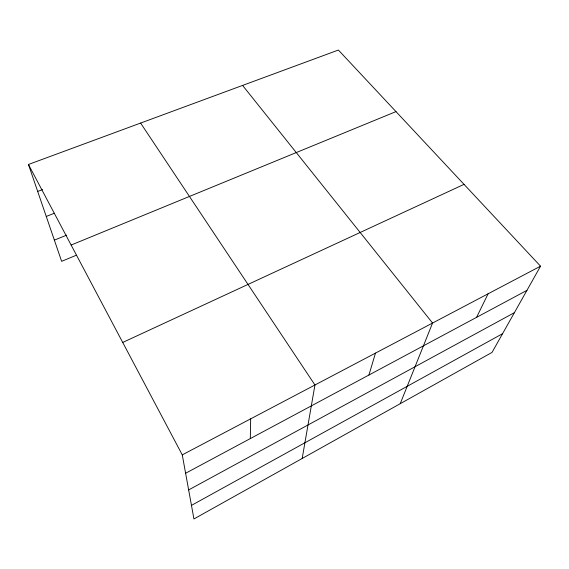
<?xml version="1.0" encoding="UTF-8"?>
<svg xmlns="http://www.w3.org/2000/svg" width="569" height="569" viewBox="0 0 569 569"><rect width="100%" height="100%" fill="white"/><g stroke="black" fill="none" stroke-linecap="round" stroke-linejoin="round"><path stroke-width="0.85" d="M250.31 438.585L250.666 418.848M302.175 458.486L314.949 384.993L140.607 123.068M368.925 375.028L375.476 353.114M400.227 403.698L432.561 323.043L242.586 85.421M476.587 317.338L488.088 293.796M540.55 266.171L492.043 352.396L193.937 518.956L182.265 454.873L28.45 164.477L338.399 50.044L540.55 266.171L182.265 454.873M191.469 505.386L502.569 333.69M188.652 489.93L514.39 312.673M185.615 473.252L526.944 290.361M122.719 342.453L464.034 184.363M76.31 255.232L61.637 261.335L28.45 164.477M71.132 245.054L395.981 111.609M54.368 240.132L66.694 235.132M46.253 216.448L54.439 213.219M37.682 191.426L42.59 189.555"/></g></svg>
